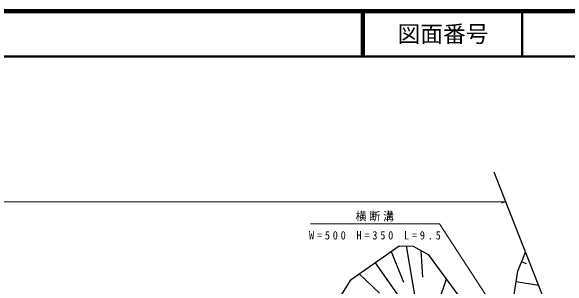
# Model space of a CAD drawing. Units: millimetres, scale not verified. Extents: x 40000 to 680000, y 20000 to 380000.
# Drawn here: x 431717 to 554042, y 319388 to 380000 of the extents above; entities that cross this region are included whole.
import ezdxf
from ezdxf.enums import TextEntityAlignment as Align

# ---------------------------------------------------------------- set-up
doc = ezdxf.new("R2010")
doc.units = ezdxf.units.MM
doc.header["$LTSCALE"] = 1000
for name, color, linetype, lineweight in [('M-BGD', 7, 'Continuous', 25), ('M-BMK-SRVR', 3, 'Continuous', 25), ('M-STR-HTXT', 7, 'Continuous', 13), ('M-TTL', 2, 'Continuous', 140), ('M-TTL-LINE', 7, 'Continuous', 50)]:
    doc.layers.add(name, color=color, linetype=linetype, lineweight=lineweight)
doc.layers.add('M-TTL-TXT', color=7, linetype='Continuous')
doc.styles.add('ＭＳ ゴシック', font='')
doc.styles.get('ＭＳ ゴシック').set_extended_font_data('MS Gothic')

msp = doc.modelspace()

# ---------------------------------------------------------------- linework, layer by layer
at = {"layer": 'M-BGD'}
for p, q in [((518508, 328374), (521117, 312992)), ((515185, 327169), (517921, 320431)), ((521701, 327415), (522105, 321536)), ((511679, 324701), (520233, 312547)), ((543918, 324922), (544903, 324520)), ((508172, 322233), (512632, 317990)), ((527327, 321091), (524488, 312760)), ((542703, 320534), (547609, 319747))]:
    msp.add_line(p, q, dxfattribs=at)
for points in [[(489478, 294076), (495144, 302982), (506419, 320999), (516939, 328403), (520077, 328345), (523326, 326485), (533996, 312102)], [(541584, 313561), (543076, 322859), (544759, 326984)]]:
    msp.add_lwpolyline(points, dxfattribs=at)
at = {"layer": 'M-BMK-SRVR'}
msp.add_line((537787, 344690), (551272, 310444), dxfattribs=at)
at = {"layer": 'M-STR-HTXT'}
for p, q in [((329589, 338073), (540393, 338073)), ((540393, 338073), (539393, 337793))]:
    msp.add_line(p, q, dxfattribs=at)
msp.add_lwpolyline([(538914, 313078), (525804, 333247), (497524, 333247)], dxfattribs=at)
at = {"layer": 'M-TTL'}
msp.add_line((680000, 380000), (40000, 380000), dxfattribs=at)
at = {"layer": 'M-TTL-LINE'}
for p, q in [((508747, 380000), (508747, 370000)), ((509247, 380000), (509247, 370000)), ((543997, 380000), (543997, 370000)), ((40000, 370000), (680000, 370000))]:
    msp.add_line(p, q, dxfattribs=at)

# ---------------------------------------------------------------- texts
at = {"layer": 'M-STR-HTXT', "char_height": 1833, "attachment_point": 7, "style": 'ＭＳ ゴシック'}
for s, insert in [('\\T1.27;\\W0.95;横断溝', (507414, 333747)), ('\\T1.55;\\W0.9;W=500\\~H=350\\~L=9.5', (497168, 329776))]:
    msp.add_mtext(s, dxfattribs=dict(at, insert=insert))
at = {"layer": 'M-TTL-TXT', "style": 'ＭＳ ゴシック'}
msp.add_text('図面番号', height=3666, dxfattribs=at).set_placement((526622, 375000), align=Align.MIDDLE_CENTER)

doc.saveas('drawing.dxf')
